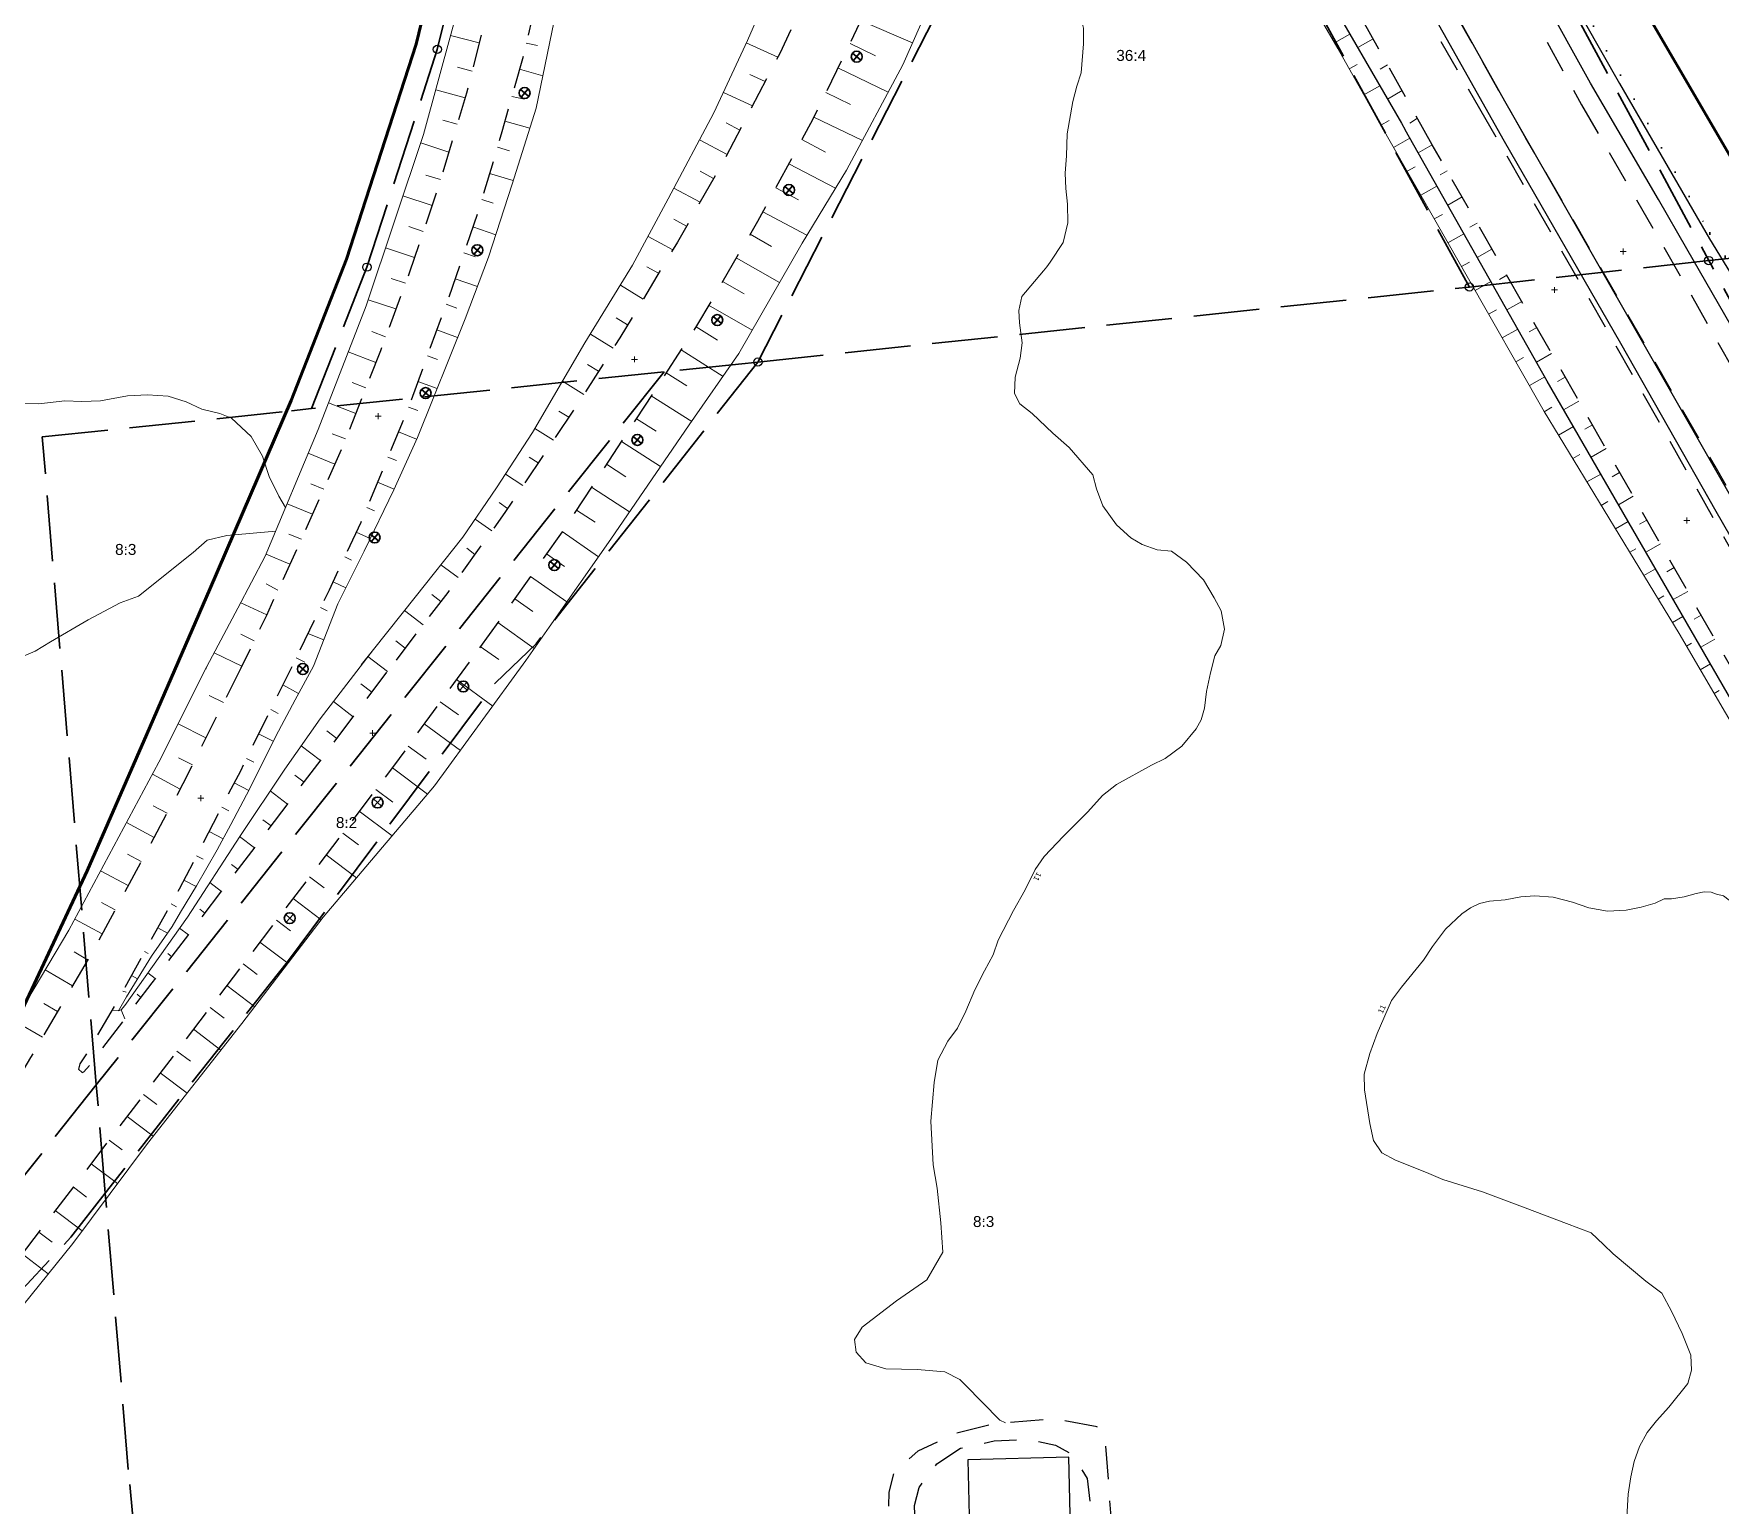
# Model space of a CAD drawing. Header units: metres. Extents: x -12 to 120691, y -61 to 6149382.
# Drawn here: x 119022.5 to 119330.3, y 6148177.6 to 6148446.3 of the extents above; entities that cross this region are included whole.
import ezdxf
from ezdxf.enums import TextEntityAlignment as Align

# ---------------------------------------------------------------- set-up
doc = ezdxf.new("R2010")
doc.units = ezdxf.units.M
for name, pattern in [('Annan_avgränsning_körbana', [10, 6, -4]), ('Annan_gräns', [0]), ('Fastighetsgräns', [16, 12, -4]), ('Heldragen__skalber__', [0]), ('Heldragen_linje', [2, 1, 1]), ('Prickad__fast_', [5, 0, -5])]:
    doc.linetypes.add(name, pattern=pattern)
doc.layers.get('0').update_dxf_attribs({"linetype": 'CONTINUOUS'})
for name, color, linetype, lineweight in [('BET.SLÄ_LINE', 9, 'Heldragen_linje', 18), ('DIKE.K_LINE', 9, 'Heldragen_linje', 25), ('DIKE.M_LINE', 9, 'Heldragen_linje', 25), ('FASTGR_LINE', 7, 'Fastighetsgräns', 35), ('HÖJDK-1_LINE', 9, 'Heldragen_linje', 18), ('KÖRBANK_LINE', 9, 'Annan_avgränsning_körbana', 25), ('KÖRBT.K_LINE', 9, 'Annan_avgränsning_körbana', 25), ('RÄTTIGR_LINE', 9, 'Annan_gräns', 70), ('SLÄNTFO_LINE', 9, 'Heldragen_linje', 18), ('SLÄNTKR_LINE', 9, 'Heldragen_linje', 18), ('STAKE_LINE', 9, 'staket', 25), ('UTHUST_LINE', 9, 'Heldragen_linje', 25), ('ÄGOSL.K_LINE', 9, 'Prickad__fast_', 60), ('ÅKER.B_LINE', 9, 'Prickad__fast_', 35)]:
    doc.layers.add(name, color=color, linetype=linetype, lineweight=lineweight)
for name, color, linetype in [('FASTID_POINT', 9, 'CONTINUOUS'), ('FREGNRT_TEXT', 9, 'CONTINUOUS'), ('GRÄ_POINT', 9, 'CONTINUOUS'), ('HPF_POINT', 7, 'CONTINUOUS'), ('HTXT1_TEXT', 9, 'CONTINUOUS'), ('STOLP.B_POINT', 9, 'CONTINUOUS')]:
    doc.layers.add(name, color=color, linetype=linetype)
doc.styles.add('ISO', font='iso.shx')
doc.styles.add('Standard_CAD', font='ARIAL.TTF', dxfattribs={"height": 0.2})
doc.linetypes.add('staket', pattern='A,15,["//",ISO,S=3,R=0,X=0,Y=-1.5],15', length=30)

# ---------------------------------------------------------------- blocks, each defined once
blk = doc.blocks.new('Rutnätspunkt_1')
at = {"color": 0, "linetype": 'Heldragen__skalber__', "lineweight": 25, "flags": 128}
for points in [[(-0.5, 0), (-0.08, 0)], [(0, 0.5), (0, 0.08)], [(0.5, 0), (0.08, 0)], [(0, -0.5), (0, -0.08)]]:
    blk.add_lwpolyline(points, dxfattribs=at)
blk = doc.blocks.new('Plus__fast_')
at = {"color": 0, "linetype": 'Heldragen__skalber__', "lineweight": 0, "flags": 128}
for points in [[(-0.0675, 0), (0.0675, 0)], [(0, -0.0675), (0, 0.0675)]]:
    blk.add_lwpolyline(points, dxfattribs=at)
blk = doc.blocks.new('Belysningsstolpe')
at = {"color": 0, "linetype": 'Heldragen__skalber__', "lineweight": 35, "flags": 128}
for points in [[(-0.38, 0.32), (0.38, -0.32)], [(-0.32, -0.38), (0.32, 0.38)]]:
    blk.add_lwpolyline(points, dxfattribs=at)
at = {"color": 0, "linetype": 'Heldragen__skalber__', "lineweight": 35}
blk.add_circle((0, 0), 0.5, dxfattribs=at)
blk = doc.blocks.new('Gränspunkt')
at = {"color": 0, "linetype": 'Heldragen__skalber__', "lineweight": 25}
blk.add_circle((0, 0), 0.5, dxfattribs=at)

msp = doc.modelspace()

# ---------------------------------------------------------------- linework, layer by layer
at = {"layer": 'BET.SLÄ_LINE', "flags": 128}
for points in [[(119173.416, 6148448.701), (119182.869, 6148444.579)], [(119103.793, 6148444.625), (119098.546, 6148445.926)], [(119259.91, 6148444.592), (119262.726, 6148446.218)], [(119112.358, 6148444.535), (119114.4, 6148444.111)], [(119158.269, 6148441.968), (119152.538, 6148444.609)], [(119171.471, 6148444.509), (119176.141, 6148442.264)], [(119266.964, 6148445.354), (119264.168, 6148443.73)], [(119102.484, 6148439.411), (119099.823, 6148440.136)], [(119111.135, 6148439.786), (119115.384, 6148438.591)], [(119169.261, 6148440.022), (119178.45, 6148435.607)], [(119262.595, 6148439.854), (119264.033, 6148440.667)], [(119269.624, 6148440.594), (119268.25, 6148439.825)], [(119155.96, 6148437.528), (119153.201, 6148438.799)], [(119265.284, 6148435.086), (119268.201, 6148436.772)], [(119101.227, 6148434.568), (119095.845, 6148436.035)], [(119109.741, 6148434.797), (119112.069, 6148434.313)], [(119153.652, 6148433.088), (119148.348, 6148435.533)], [(119167.052, 6148435.537), (119171.57, 6148433.365)], [(119272.259, 6148435.877), (119269.611, 6148434.339)], [(119099.775, 6148429.778), (119097.152, 6148430.494)], [(119108.486, 6148430.298), (119113.002, 6148429.027)], [(119164.842, 6148431.051), (119173.726, 6148426.78)], [(119268.396, 6148429.57), (119269.904, 6148430.401)], [(119275.068, 6148430.85), (119273.677, 6148429.951)], [(119151.343, 6148428.648), (119148.853, 6148429.977)], [(119270.704, 6148425.499), (119273.694, 6148427.178)], [(119098.221, 6148424.65), (119093.105, 6148426.345)], [(119107.11, 6148425.573), (119109.302, 6148424.914)], [(119149.035, 6148424.209), (119144.013, 6148426.889)], [(119162.649, 6148426.94), (119167.006, 6148424.654)], [(119277.778, 6148425.997), (119275.192, 6148424.528)], [(119146.579, 6148419.849), (119144.121, 6148421.16)], [(119160.281, 6148422.539), (119168.817, 6148418.061)], [(119273.182, 6148421.151), (119274.669, 6148421.986)], [(119280.498, 6148421.235), (119279.196, 6148420.489)], [(119096.713, 6148419.67), (119094.06, 6148420.469)], [(119105.673, 6148420.779), (119109.986, 6148419.482)], [(119144.099, 6148415.502), (119139.314, 6148418.055)], [(119157.914, 6148418.141), (119162.066, 6148415.962)], [(119275.661, 6148416.803), (119278.617, 6148418.463)], [(119095.176, 6148414.908), (119089.866, 6148416.668)], [(119104.237, 6148415.986), (119106.345, 6148415.352)], [(119283.224, 6148416.465), (119280.59, 6148414.97)], [(119141.62, 6148411.155), (119139.293, 6148412.41)], [(119155.548, 6148413.741), (119163.616, 6148409.508)], [(119278.139, 6148412.455), (119279.607, 6148413.28)], [(119285.943, 6148411.704), (119284.617, 6148410.945)], [(119093.579, 6148410.165), (119090.929, 6148411.044)], [(119102.624, 6148410.996), (119106.789, 6148409.559)], [(119139.109, 6148406.826), (119134.597, 6148409.26)], [(119153.239, 6148409.649), (119157.166, 6148407.418)], [(119280.617, 6148408.107), (119283.539, 6148409.747)], [(119091.981, 6148405.422), (119086.691, 6148407.176)], [(119100.997, 6148406.264), (119103.109, 6148405.536)], [(119288.668, 6148406.933), (119285.987, 6148405.412)], [(119136.534, 6148402.535), (119134.383, 6148403.696)], [(119150.715, 6148405.33), (119158.606, 6148400.844)], [(119283.097, 6148403.759), (119284.548, 6148404.574)], [(119090.32, 6148400.702), (119087.711, 6148401.567)], [(119099.371, 6148401.533), (119103.451, 6148400.125)], [(119133.706, 6148397.82), (119129.55, 6148400.382)], [(119148.191, 6148401.012), (119152.156, 6148398.756)], [(119285.575, 6148399.411), (119288.462, 6148401.032)], [(119291.387, 6148402.173), (119290.038, 6148401.401)], [(119088.576, 6148396.01), (119083.515, 6148397.687)], [(119097.752, 6148396.879), (119099.717, 6148396.161)], [(119145.667, 6148396.693), (119153.634, 6148392.156)], [(119294.112, 6148397.403), (119291.385, 6148395.856)], [(119130.881, 6148393.112), (119128.78, 6148394.402)], [(119288.053, 6148395.063), (119289.488, 6148395.868)], [(119086.686, 6148390.924), (119084.191, 6148391.888)], [(119096.035, 6148392.179), (119099.838, 6148390.791)], [(119128.251, 6148388.854), (119124.071, 6148391.431)], [(119143.358, 6148392.763), (119147.252, 6148390.289)], [(119290.532, 6148390.715), (119293.384, 6148392.316)], [(119296.831, 6148392.645), (119295.459, 6148391.859)], [(119084.901, 6148386.25), (119079.879, 6148388.189)], [(119094.32, 6148387.481), (119096.143, 6148386.816)], [(119140.636, 6148388.568), (119148.288, 6148383.704)], [(119293.01, 6148386.367), (119294.428, 6148387.163)], [(119299.558, 6148387.877), (119296.78, 6148386.302)], [(119125.556, 6148384.638), (119123.531, 6148385.885)], [(119137.915, 6148384.373), (119141.672, 6148381.984)], [(119083.066, 6148381.593), (119080.564, 6148382.559)], [(119092.604, 6148382.783), (119096.095, 6148381.508)], [(119122.862, 6148380.422), (119118.975, 6148382.816)], [(119295.49, 6148382.018), (119298.306, 6148383.601)], [(119302.035, 6148383.543), (119300.643, 6148382.746)], [(119081.229, 6148376.937), (119076.248, 6148378.861)], [(119090.887, 6148378.085), (119092.555, 6148377.475)], [(119135.192, 6148380.177), (119142.574, 6148375.485)], [(119298.207, 6148377.253), (119299.615, 6148378.065)], [(119304.52, 6148379.198), (119301.752, 6148377.614)], [(119120.133, 6148376.228), (119118.287, 6148377.363)], [(119132.47, 6148375.981), (119136.103, 6148373.672)], [(119307.004, 6148374.854), (119305.629, 6148374.067)], [(119079.394, 6148372.281), (119076.913, 6148373.24)], [(119089.05, 6148373.6), (119092.338, 6148372.23)], [(119117.343, 6148372.073), (119113.909, 6148374.181)], [(119129.749, 6148371.834), (119136.903, 6148367.238)], [(119300.808, 6148372.977), (119303.523, 6148374.544)], [(119077.418, 6148367.683), (119072.567, 6148369.699)], [(119087.128, 6148368.981), (119088.707, 6148368.323)], [(119114.553, 6148367.918), (119112.912, 6148368.984)], [(119303.408, 6148368.7), (119304.716, 6148369.456)], [(119309.488, 6148370.509), (119306.756, 6148368.945)], [(119111.763, 6148363.764), (119108.549, 6148365.851)], [(119127.006, 6148367.651), (119130.537, 6148365.382)], [(119306.008, 6148364.424), (119308.526, 6148365.878)], [(119311.973, 6148366.164), (119310.615, 6148365.387)], [(119075.386, 6148363.11), (119073.016, 6148364.095)], [(119085.207, 6148364.361), (119088.232, 6148363.101)], [(119124.263, 6148363.468), (119131.235, 6148358.988)], [(119073.354, 6148358.536), (119068.723, 6148360.459)], [(119083.288, 6148359.747), (119084.674, 6148359.17)], [(119108.973, 6148359.61), (119107.405, 6148360.68)], [(119308.609, 6148360.148), (119309.818, 6148360.846)], [(119314.457, 6148361.819), (119311.759, 6148360.276)], [(119106.083, 6148355.526), (119103.024, 6148357.612)], [(119121.519, 6148359.285), (119124.96, 6148357.074)], [(119311.208, 6148355.871), (119313.529, 6148357.211)], [(119316.942, 6148357.474), (119315.601, 6148356.708)], [(119071.31, 6148353.968), (119069.055, 6148354.904)], [(119081.34, 6148355.279), (119083.884, 6148354.084)], [(119118.926, 6148355.358), (119125.541, 6148350.756)], [(119069.224, 6148349.418), (119064.881, 6148351.223)], [(119079.223, 6148350.746), (119080.452, 6148350.168)], [(119102.971, 6148351.179), (119101.539, 6148352.322)], [(119116.037, 6148351.275), (119119.355, 6148348.965)], [(119313.808, 6148351.595), (119314.92, 6148352.236)], [(119319.426, 6148353.13), (119316.764, 6148351.606)], [(119099.965, 6148346.978), (119096.794, 6148349.288)], [(119113.148, 6148347.191), (119119.804, 6148342.554)], [(119316.408, 6148347.318), (119318.531, 6148348.544)], [(119321.909, 6148348.785), (119320.588, 6148348.028)], [(119067.043, 6148344.663), (119064.86, 6148345.817)], [(119077.105, 6148346.212), (119079.449, 6148345.111)], [(119324.394, 6148344.441), (119321.768, 6148342.938)], [(119064.988, 6148340.181), (119060.244, 6148342.357)], [(119074.828, 6148341.483), (119076.04, 6148340.891)], [(119093.519, 6148338.359), (119090.161, 6148340.94)], [(119096.752, 6148342.601), (119095.142, 6148343.886)], [(119110.26, 6148343.108), (119113.597, 6148340.78)], [(119319.009, 6148343.042), (119320.021, 6148343.626)], [(119107.154, 6148338.768), (119113.823, 6148334.001)], [(119321.609, 6148338.765), (119323.534, 6148339.876)], [(119326.878, 6148340.096), (119325.574, 6148339.35)], [(119062.673, 6148335.395), (119060.284, 6148336.657)], [(119072.519, 6148336.755), (119075.418, 6148335.614)], [(119090.241, 6148334.061), (119088.544, 6148335.428)], [(119324.168, 6148334.465), (119325.102, 6148335.003)], [(119329.362, 6148335.751), (119326.771, 6148334.268)], [(119060.444, 6148330.791), (119055.406, 6148333.228)], [(119070.342, 6148332.296), (119071.923, 6148331.522)], [(119087.023, 6148329.84), (119083.471, 6148332.57)], [(119103.971, 6148334.372), (119107.363, 6148331.991)], [(119326.692, 6148330.143), (119328.538, 6148331.208)], [(119067.933, 6148327.387), (119070.798, 6148325.82)], [(119084.198, 6148326.065), (119082.199, 6148327.562)], [(119099.607, 6148328.346), (119106.244, 6148323.507)], [(119329.216, 6148325.821), (119330.128, 6148326.348)], [(119057.126, 6148324.161), (119054.509, 6148325.422)], [(119065.722, 6148322.897), (119067.091, 6148322.172)], [(119080.795, 6148321.541), (119077.174, 6148324.35)], [(119096.671, 6148324.294), (119099.984, 6148321.879)], [(119053.887, 6148317.698), (119048.825, 6148320.255)], [(119093.734, 6148320.243), (119100.351, 6148315.418)], [(119063.513, 6148318.406), (119066.182, 6148317.088)], [(119074.807, 6148313.588), (119071.271, 6148316.268)], [(119077.816, 6148317.583), (119075.984, 6148318.972)], [(119051.432, 6148312.8), (119048.897, 6148314.074)], [(119061.303, 6148313.916), (119062.637, 6148313.258)], [(119090.798, 6148316.192), (119094.101, 6148313.783)], [(119049.163, 6148308.343), (119044.131, 6148311.055)], [(119071.799, 6148309.593), (119070.095, 6148310.884)], [(119087.931, 6148312.248), (119094.342, 6148307.42)], [(119059.072, 6148309.503), (119061.75, 6148308.115)], [(119068.795, 6148305.602), (119065.606, 6148308.017)], [(119084.91, 6148308.269), (119088.007, 6148305.936)], [(119046.795, 6148303.937), (119044.281, 6148305.292)], [(119056.768, 6148305.06), (119058.078, 6148304.381)], [(119081.888, 6148304.289), (119087.868, 6148299.786)], [(119044.427, 6148299.531), (119039.401, 6148302.24)], [(119065.789, 6148301.611), (119064.308, 6148302.733)], [(119054.464, 6148300.617), (119057.038, 6148299.282)], [(119062.772, 6148297.618), (119060.048, 6148299.693)], [(119078.866, 6148300.31), (119081.748, 6148298.139)], [(119042.059, 6148295.126), (119039.548, 6148296.48)], [(119052.163, 6148296.178), (119053.387, 6148295.542)], [(119075.844, 6148296.33), (119081.395, 6148292.151)], [(119039.691, 6148290.72), (119034.671, 6148293.426)], [(119049.861, 6148291.739), (119052.113, 6148290.572)], [(119059.754, 6148293.643), (119058.54, 6148294.568)], [(119072.822, 6148292.35), (119075.49, 6148290.342)], [(119056.737, 6148289.668), (119054.606, 6148291.294)], [(119037.322, 6148286.316), (119034.814, 6148287.667)], [(119047.519, 6148287.397), (119048.511, 6148286.849)], [(119053.72, 6148285.694), (119052.802, 6148286.394)], [(119069.8, 6148288.37), (119074.944, 6148284.498)], [(119034.955, 6148281.909), (119029.941, 6148284.612)], [(119045.103, 6148283.024), (119046.872, 6148282.048)], [(119050.699, 6148281.715), (119049.078, 6148282.951)], [(119066.773, 6148284.384), (119069.339, 6148282.453)], [(119063.751, 6148280.416), (119068.869, 6148276.541)], [(119032.281, 6148277.14), (119029.818, 6148278.6)], [(119042.696, 6148278.667), (119043.354, 6148278.303)], [(119047.675, 6148277.732), (119046.93, 6148278.299)], [(119060.718, 6148276.435), (119063.274, 6148274.5)], [(119029.547, 6148272.447), (119024.567, 6148275.356)], [(119040.279, 6148274.291), (119041.386, 6148273.68)], [(119044.65, 6148273.747), (119043.293, 6148274.782)], [(119038.718, 6148271.465), (119039.349, 6148271.282)], [(119041.333, 6148270.916), (119042.03, 6148270.281)], [(119057.686, 6148272.455), (119062.794, 6148268.586)], [(119026.794, 6148267.723), (119024.296, 6148269.204)], [(119036.737, 6148267.998), (119037.973, 6148267.939)], [(119038.441, 6148268.039), (119039.091, 6148266.387)], [(119054.653, 6148268.473), (119057.197, 6148266.546)], [(119024.06, 6148263.032), (119019.01, 6148265.982)], [(119051.621, 6148264.493), (119056.64, 6148260.691)], [(119048.588, 6148260.513), (119051.064, 6148258.638)], [(119045.556, 6148256.532), (119050.437, 6148252.835)], [(119042.523, 6148252.551), (119044.93, 6148250.729)], [(119039.491, 6148248.571), (119044.235, 6148244.979)], [(119036.208, 6148244.262), (119038.58, 6148242.457)], [(119032.911, 6148239.947), (119037.753, 6148236.356)], [(119029.661, 6148235.69), (119032.085, 6148233.846)], [(119026.366, 6148231.376), (119031.311, 6148227.708)], [(119023.375, 6148227.46), (119025.816, 6148225.602)], [(119020.339, 6148223.483), (119025.112, 6148219.85)]]:
    msp.add_lwpolyline(points, dxfattribs=at)
at = {"layer": 'DIKE.K_LINE', "flags": 128}
msp.add_lwpolyline([(119218.299, 6148589.881), (119219.712, 6148593.586), (119222, 6148594.024), (119224.088, 6148592.506), (119229.787, 6148581.447), (119311.973, 6148437.159), (119328.397, 6148408.811), (119337.207, 6148394.41), (119345.284, 6148381.998), (119348.842, 6148372.176), (119353.04, 6148363.948), (119361.088, 6148348.444), (119369.709, 6148332.684), (119387.137, 6148301.549), (119404.182, 6148271.466), (119420.942, 6148242.882), (119428.221, 6148230.969), (119434.831, 6148219.108), (119440.868, 6148208.878), (119447.536, 6148197.126), (119462.746, 6148171.66), (119472.862, 6148154.946), (119490.397, 6148126.093), (119506.217, 6148100.015), (119531.353, 6148059.491)], dxfattribs=at)
at = {"layer": 'DIKE.M_LINE', "flags": 128}
for points in [[(119530.268, 6148059.323), (119506.238, 6148098.676), (119477.97, 6148145.125), (119471.381, 6148155.637), (119459.736, 6148174.759), (119457.323, 6148178.73), (119445.399, 6148198.921), (119439.205, 6148209.687), (119431.965, 6148222.072), (119426.667, 6148231.311), (119424.57, 6148234.949), (119420.046, 6148242.16), (119408.624, 6148261.111), (119399.441, 6148276.783), (119390.084, 6148292.248), (119380.663, 6148308.435), (119371.775, 6148323.49), (119362.847, 6148339.124), (119353.923, 6148354.959), (119344.43, 6148371.216), (119334.626, 6148388.905), (119324.217, 6148406.987), (119319.041, 6148415.986), (119306.655, 6148437.248), (119227.329, 6148580.255), (119223.85, 6148586.78), (119221.718, 6148590.979)], [(119207.076, 6148546.316), (119212.316, 6148536.871), (119236.989, 6148492.1), (119257.247, 6148455.668), (119272.172, 6148429.921), (119272.825, 6148428.717)], [(119364.993, 6148268.257), (119335.68, 6148318.833), (119298.751, 6148382.814), (119272.825, 6148428.717)]]:
    msp.add_lwpolyline(points, dxfattribs=at)
at = {"layer": 'FASTGR_LINE', "flags": 128}
for points in [[(119235.312, 6148576.105), (119255.69, 6148538.832), (119260.788, 6148529.617), (119328.245, 6148404.852)], [(119284.548, 6148400.018), (119215.46, 6148526.681), (119192.013, 6148459.254), (119154.659, 6148386.326)], [(119096.134, 6148443.418), (119105.095, 6148480.325)], [(119083.276, 6148403.64), (119096.134, 6148443.418)], [(119328.245, 6148404.852), (119360.066, 6148408.243)], [(119073.176, 6148377.824), (119083.276, 6148403.64)], [(119328.245, 6148404.852), (119284.548, 6148400.018)], [(119387.585, 6148026.939), (119352.099, 6148360.632), (119328.245, 6148404.852)], [(119154.659, 6148386.326), (119284.548, 6148400.018)], [(119137.531, 6148384.533), (119033.871, 6148254.321)], [(119154.659, 6148386.326), (119114.148, 6148334.894), (119106.724, 6148327.758), (119068.762, 6148276.811)], [(119137.531, 6148384.533), (119073.176, 6148377.824)], [(119152.349, 6148386.054), (119137.531, 6148384.533)], [(119154.659, 6148386.326), (119152.349, 6148386.054)], [(119073.176, 6148377.824), (119069.516, 6148377.388)], [(119024.024, 6148372.648), (119069.516, 6148377.388)], [(119033.871, 6148254.321), (119024.024, 6148372.648)], [(119068.762, 6148276.811), (119050.253, 6148253.4), (119035.515, 6148234.565)], [(119033.871, 6148254.321), (118976.892, 6148182.747)], [(119035.515, 6148234.565), (119033.871, 6148254.321)], [(119035.515, 6148234.565), (119029.224, 6148226.523), (118988.736, 6148183.093)], [(119039.714, 6148184.098), (119035.515, 6148234.565)], [(119060.517, 6147962.298), (119039.714, 6148184.098)]]:
    msp.add_lwpolyline(points, dxfattribs=at)
at = {"layer": 'HÖJDK-1_LINE', "flags": 128}
for points in [[(119236.838, 6148485.54), (119235.386, 6148484.019), (119234.483, 6148483.054), (119232.715, 6148481.607), (119230.552, 6148480.734), (119228.57, 6148479.615), (119227.563, 6148479.316), (119226.389, 6148479.27), (119224.497, 6148479.791), (119222.281, 6148480.767), (119220.147, 6148481.127), (119217.076, 6148480.305), (119213.847, 6148479.089), (119211.694, 6148478.129), (119210.562, 6148477.516), (119209.702, 6148476.398), (119208.569, 6148474.673), (119207.712, 6148472.644), (119207.347, 6148471.2), (119207.319, 6148470.098), (119208.006, 6148468.122), (119209.667, 6148465.481), (119210.378, 6148463.572), (119210.411, 6148460.924), (119210.863, 6148458.311), (119211.904, 6148455.699), (119212.316, 6148453.832), (119212.985, 6148451.678), (119214.071, 6148447.27), (119214.088, 6148444.43), (119213.697, 6148439.125), (119212.865, 6148436.682), (119212.144, 6148433.875), (119211.102, 6148427.994), (119210.981, 6148423.981), (119210.75, 6148420.821), (119210.855, 6148418.031), (119211.166, 6148415.149), (119211.243, 6148411.754), (119210.369, 6148408.181), (119208.042, 6148404.567), (119207.409, 6148403.686), (119206.777, 6148402.98), (119202.829, 6148398.295), (119202.279, 6148395.728), (119202.408, 6148393.461), (119202.925, 6148389.825), (119202.551, 6148387.003), (119201.64, 6148383.542), (119201.478, 6148380.572), (119202.488, 6148378.705), (119204.721, 6148376.928), (119208.518, 6148373.319), (119211.486, 6148370.729), (119215.817, 6148365.702), (119216.494, 6148363.189), (119217.625, 6148360.049), (119220.124, 6148356.572), (119222.718, 6148354.227), (119224.785, 6148353.015), (119227.526, 6148352.056), (119230.134, 6148351.792), (119232.881, 6148349.793), (119235.998, 6148346.566), (119237.958, 6148343.276), (119239.254, 6148340.872), (119239.867, 6148337.535), (119239.141, 6148334.59), (119238.091, 6148332.654), (119237.279, 6148329.547), (119236.526, 6148326.163), (119236.163, 6148323.146), (119235.569, 6148320.989), (119234.689, 6148319.333), (119232.068, 6148316.173), (119229.015, 6148313.951), (119226.532, 6148312.729), (119220.108, 6148309.174), (119217.576, 6148307.16), (119214.881, 6148304.196), (119210.476, 6148299.737), (119206.939, 6148296.013), (119205.299, 6148293.69), (119203.473, 6148289.968), (119201.328, 6148286.152), (119198.507, 6148280.768), (119197.617, 6148278.107), (119195.998, 6148275.176), (119194.285, 6148271.671), (119192.616, 6148267.777), (119191.088, 6148264.704), (119189.343, 6148262.303), (119187.482, 6148258.859), (119186.823, 6148254.754), (119186.202, 6148247.696), (119186.653, 6148239.733), (119187.402, 6148235.48), (119188.053, 6148229.122), (119188.407, 6148223.776), (119185.475, 6148218.728), (119179.978, 6148214.909), (119173.683, 6148210.107), (119172.289, 6148207.827), (119172.579, 6148205.525), (119174.353, 6148203.555), (119177.986, 6148202.511), (119183.728, 6148202.35), (119188.755, 6148201.936), (119191.525, 6148200.57), (119192.513, 6148199.565), (119198.816, 6148193.086), (119199.843, 6148192.636)], [(119066.636, 6148355.44), (119057.731, 6148354.63), (119054.104, 6148353.791), (119051.547, 6148351.56), (119041.595, 6148343.546), (119038.212, 6148342.355), (119032.364, 6148339.26), (119025.51, 6148335.235), (119022.716, 6148333.513), (119021.005, 6148332.772), (119018.153, 6148332.508), (119013.191, 6148331.251), (119008.985, 6148328.84), (119006.527, 6148327.858), (119003.326, 6148327.404), (118999.385, 6148327.256), (118995.085, 6148328.429), (118992.113, 6148330.547), (118989.63, 6148333.339), (118987.785, 6148335.911), (118986.922, 6148338.174), (118986.416, 6148341.494), (118986.52, 6148345.501), (118986.747, 6148348.819), (118987.18, 6148351.962), (118987.045, 6148354.733), (118987.023, 6148356.889), (118987.247, 6148361.818), (118988.058, 6148365), (118989.097, 6148367.938), (118989.524, 6148371.007), (118990.032, 6148373.728), (118991.605, 6148376.357), (118994.683, 6148378.975), (118998.367, 6148380.641), (119001.845, 6148381.471), (119003.924, 6148381.853), (119007.104, 6148381.372), (119009.258, 6148381.243), (119011.903, 6148380.595), (119015.552, 6148379.421), (119019.356, 6148378.776), (119023.376, 6148378.706), (119028.114, 6148379.238), (119031.224, 6148379.146), (119034.644, 6148379.214), (119039.597, 6148380.137), (119043.242, 6148380.336), (119047.025, 6148380.083), (119050.31, 6148379.042), (119053.171, 6148377.692), (119056.434, 6148376.912), (119058.551, 6148376.071), (119062.164, 6148372.72), (119064.245, 6148369.132), (119065.419, 6148365.403), (119067.192, 6148361.835), (119068.43, 6148359.753)], [(119225.089, 6148104.999), (119228.979, 6148102.159), (119231.141, 6148099.454), (119232.988, 6148096.556), (119235.577, 6148094.554), (119239.149, 6148096.427), (119240.802, 6148100.7), (119241.041, 6148105.074), (119241.606, 6148108.302), (119242.882, 6148110.945), (119244.901, 6148112.871), (119246.818, 6148114.072), (119252.139, 6148115.981), (119255.16, 6148119.027), (119258.154, 6148121.708), (119261.086, 6148123.693), (119263.545, 6148124.397), (119267.221, 6148124.573), (119270.859, 6148124.537), (119274.064, 6148126.359), (119277.283, 6148129.084), (119279.32, 6148130.203), (119282.291, 6148131.231), (119285.703, 6148132.859), (119289.401, 6148135.783), (119293.199, 6148139.287), (119296.754, 6148142.212), (119299.263, 6148144.006), (119304.627, 6148148.354), (119306.558, 6148150.856), (119308.562, 6148153.246), (119309.595, 6148154.934), (119310.635, 6148157.947), (119312.173, 6148161.764), (119312.765, 6148165.349), (119312.728, 6148170.211), (119313.261, 6148175.405), (119313.532, 6148179.584), (119313.987, 6148182.761), (119314.601, 6148185.546), (119315.585, 6148188.312), (119317, 6148190.866), (119318.703, 6148192.967), (119320.962, 6148195.481), (119324.426, 6148199.788), (119325.117, 6148202.238), (119324.948, 6148204.975), (119323.368, 6148208.937), (119321.442, 6148213.024), (119319.659, 6148216.333), (119316.78, 6148218.487), (119310.781, 6148223.513), (119309.053, 6148225.205), (119306.751, 6148227.3), (119302.253, 6148229.021), (119294.728, 6148231.899), (119286.947, 6148234.782), (119279.718, 6148237.071), (119276.69, 6148238.365), (119271.028, 6148240.566), (119268.553, 6148241.9), (119267.041, 6148244.164), (119266.364, 6148247.311), (119265.408, 6148253.421), (119265.349, 6148256.292), (119266.361, 6148260.078), (119267.714, 6148263.738), (119270.305, 6148269.768), (119272.14, 6148272.192), (119276.167, 6148277.079), (119277.805, 6148279.595), (119280.166, 6148282.795), (119283.191, 6148285.573), (119284.729, 6148286.638), (119286.408, 6148287.485), (119288.219, 6148287.876), (119291.072, 6148288.138), (119293.91, 6148288.697), (119296.481, 6148288.837), (119299.835, 6148288.609), (119303.376, 6148287.671), (119306.363, 6148286.657), (119309.754, 6148286.068), (119313.182, 6148286.243), (119315.909, 6148286.759), (119318.452, 6148287.5), (119320.11, 6148288.303), (119321.433, 6148288.299), (119323.739, 6148288.687), (119325.974, 6148289.307), (119327.394, 6148289.591), (119328.673, 6148289.527), (119329.664, 6148289.178), (119330.917, 6148288.857), (119333.263, 6148287.112), (119335.947, 6148284.94), (119337.739, 6148283.125), (119339.156, 6148281.878), (119341.187, 6148281.08), (119343.213, 6148281.639), (119344.495, 6148283.372), (119345.365, 6148284.711), (119345.682, 6148285.868), (119345.905, 6148287.705), (119346.702, 6148289.351), (119347.858, 6148290.551), (119348.702, 6148291.67), (119348.826, 6148292.272)]]:
    msp.add_lwpolyline(points, dxfattribs=at)
at = {"layer": 'KÖRBANK_LINE', "flags": 128}
for points in [[(119215.816, 6148593.139), (119220.831, 6148583.95), (119235.565, 6148557.077), (119245.769, 6148538.905), (119257.038, 6148518.999), (119267.112, 6148501.121), (119276.958, 6148483.57), (119286.251, 6148466.857), (119294.897, 6148451.679), (119305.034, 6148433.259)], [(119294.878, 6148427.173), (119272.334, 6148466.973), (119254.146, 6148499.946), (119238.516, 6148527.896), (119221.772, 6148558.388), (119212.806, 6148574.783)], [(119211.379, 6148567.252), (119218.495, 6148554.258), (119229.985, 6148534.327), (119240.917, 6148513.827), (119254.153, 6148490.371), (119266.545, 6148467.772), (119277.628, 6148447.774), (119286.395, 6148432.638)], [(119277.778, 6148425.997), (119261.761, 6148454.668), (119241.879, 6148490.569), (119223.349, 6148523.972), (119218.318, 6148533.022), (119208.214, 6148551.65)], [(119118.694, 6148544.78), (119117.048, 6148520.633), (119114.907, 6148501.798), (119112.657, 6148488.161), (119110.277, 6148473.57), (119107.888, 6148461.098), (119104.325, 6148446.75), (119101.476, 6148435.392), (119096.114, 6148417.693), (119091.084, 6148402.76), (119085.748, 6148388.398), (119078.858, 6148370.922), (119071.769, 6148354.97), (119064.926, 6148340.046), (119060.263, 6148330.418)], [(119126.902, 6148540.789), (119125.49, 6148520.998), (119123.717, 6148504.177), (119120.949, 6148485.527), (119118.225, 6148471.058), (119114.697, 6148454.596), (119111.851, 6148442.352), (119107.939, 6148428.341), (119103.549, 6148413.688), (119098.067, 6148397.741), (119090.685, 6148377.53), (119082.154, 6148357.02), (119076.372, 6148344.645), (119069.548, 6148330.671)], [(119169.155, 6148465.068), (119158.643, 6148442.689), (119148.711, 6148423.585), (119139.949, 6148408.226), (119129.468, 6148390.757), (119121.106, 6148377.675), (119108.455, 6148358.84), (119098.027, 6148344.272), (119088.039, 6148331.173)], [(119178.342, 6148459.371), (119171.606, 6148444.783), (119164.657, 6148430.675), (119154.591, 6148411.962), (119143.475, 6148392.943), (119132.444, 6148375.942), (119119.153, 6148355.678), (119108.715, 6148340.925), (119101.929, 6148331.55)], [(119305.034, 6148433.259), (119324.814, 6148398.983), (119348.393, 6148357.067), (119368.927, 6148321.394), (119392.954, 6148280.873), (119414.513, 6148244.436), (119440.087, 6148201.324), (119464.359, 6148160.486), (119489.688, 6148117.552), (119518.273, 6148070.56), (119547.374, 6148023.883), (119565.143, 6147995.135), (119574.755, 6147979.989), (119577.112, 6147977.445), (119579.25, 6147976.353), (119582.141, 6147975.199), (119584.329, 6147974.722), (119587.788, 6147974.977), (119591.284, 6147975.651), (119597.769, 6147978.358), (119615.033, 6147987.632), (119632.175, 6147997.403), (119646.142, 6148005.026), (119661.208, 6148012.042), (119672.631, 6148016.918), (119684.883, 6148021.634), (119691.325, 6148023.757), (119693.421, 6148024.66), (119695.293, 6148026.825), (119695.466, 6148028.988), (119694.755, 6148032.508)], [(119286.395, 6148432.638), (119309.824, 6148391.916), (119333.882, 6148349.27), (119357.379, 6148308.638), (119379.719, 6148270.184), (119399.593, 6148236.153), (119422.428, 6148197.904), (119451.02, 6148149.997), (119473.39, 6148113.014), (119495.819, 6148076.003), (119523.508, 6148031.102), (119540.886, 6148002.514), (119553.83, 6147983.852)], [(119557.094, 6147986.052), (119531.576, 6148027.269), (119496.153, 6148084.92), (119463.859, 6148138.597), (119427.953, 6148198.569), (119392, 6148259.004), (119357.844, 6148317.987), (119329.413, 6148367.292), (119294.878, 6148427.173)], [(119380.014, 6148000.319), (119380.899, 6147997.42), (119381.66, 6147997.023), (119383.427, 6147997.096), (119411.769, 6147999.797), (119436.568, 6148002.793), (119465.074, 6148005.858), (119473.857, 6148005.287), (119477.679, 6148004.287), (119482.216, 6148002.685), (119487.088, 6148000.571), (119492.518, 6147997.306), (119496.388, 6147994.361), (119500.139, 6147991.005), (119504.049, 6147986.504), (119508.485, 6147980.421), (119514.134, 6147972.011), (119520.284, 6147961.825), (119525.7, 6147953.955), (119530.663, 6147947.505), (119534.53, 6147944.715), (119537.397, 6147942.963), (119541.597, 6147941.649), (119545.807, 6147941.433), (119549.474, 6147942.174), (119552.535, 6147943.98), (119554.644, 6147946.672), (119555.793, 6147950.141), (119556.176, 6147953.162), (119555.632, 6147956.683), (119554.427, 6147960.39), (119553.291, 6147962.336), (119543.682, 6147977.547), (119534.524, 6147993.021), (119506.583, 6148038.184), (119487.284, 6148069.415), (119471.2, 6148095.52), (119450.047, 6148130.788), (119428.103, 6148167.177), (119413.086, 6148192.426), (119394.993, 6148223.062), (119368.207, 6148268.629), (119333.836, 6148327.926), (119294.926, 6148395.978), (119277.778, 6148425.997)], [(119060.263, 6148330.418), (119049.681, 6148309.305), (119033.7, 6148279.574), (119021.895, 6148259.316), (119011.733, 6148242.334), (119000.943, 6148225.792), (118984.926, 6148201.628), (118973.436, 6148185.234), (118959.489, 6148166.265), (118942.303, 6148143.264), (118923.376, 6148118.544), (118904.221, 6148093.48), (118883.537, 6148066.152), (118865.826, 6148043.111), (118830.278, 6147996.152)], [(119101.929, 6148331.55), (119088.147, 6148312.533), (119066.428, 6148283.93), (119036.846, 6148245.099), (119015.035, 6148216.537), (118991.194, 6148185.344), (118973.121, 6148161.707), (118958.498, 6148142.775), (118945.014, 6148124.922), (118925.444, 6148099.087), (118906.547, 6148074.505), (118885.785, 6148047.437), (118857.881, 6148010.841), (118837.829, 6147984.596)], [(119069.548, 6148330.671), (119060.243, 6148311.762), (119048.999, 6148290.077), (119038.128, 6148270.396), (119032.234, 6148260.231), (119030.863, 6148258.205), (119030.651, 6148257.209), (119031.304, 6148256.603), (119031.606, 6148256.712), (119032.765, 6148258.009), (119044.053, 6148272.96), (119064.08, 6148299.342), (119081.155, 6148322.018), (119088.039, 6148331.173)]]:
    msp.add_lwpolyline(points, dxfattribs=at)
at = {"layer": 'KÖRBT.K_LINE', "flags": 128}
for points in [[(119223.687, 6148132.617), (119221.939, 6148149.882), (119219.313, 6148173.25), (119218.086, 6148189.796), (119216.583, 6148191.882), (119208.793, 6148193.35), (119197.866, 6148192.478), (119190.919, 6148190.714), (119183.824, 6148187.442), (119179.423, 6148183.453), (119178.569, 6148179.949), (119178.359, 6148173.189), (119178.493, 6148167.937), (119179.483, 6148144.694)], [(119189.286, 6148169.245), (119185.761, 6148170.396), (119183.472, 6148173.375), (119183.231, 6148177.522), (119184.074, 6148180.813), (119187.297, 6148185.124), (119191.649, 6148187.993), (119197.812, 6148189.324), (119203.98, 6148189.581), (119209.007, 6148188.571), (119211.996, 6148186.872), (119214.752, 6148182.492), (119215.305, 6148177.812), (119213.074, 6148176.015)]]:
    msp.add_lwpolyline(points, dxfattribs=at)
at = {"layer": 'RÄTTIGR_LINE', "flags": 128}
for points in [[(119063.683, 6149367.041), (119062.55, 6149363.024), (119059.548, 6149362.119), (119054.784, 6149359.489), (119052.218, 6149358.647), (119049.677, 6149356.444), (119047.747, 6149354.029), (119046.544, 6149351.489), (119045.392, 6149347.87), (118956.376, 6149311.718), (118958.308, 6149302.158), (118903.909, 6149284.792), (118920.899, 6149176.79), (118922.432, 6149166.898), (118965.197, 6149042.102), (118982.887, 6148998.494), (119013.974, 6148921.859), (119047.426, 6148838.38), (119063.581, 6148786.005), (119089.836, 6148693.827), (119103.678, 6148634.717), (119109.857, 6148565.579), (119106.666, 6148518.803), (119101.276, 6148481.639), (119092.247, 6148444.362), (119079.551, 6148405.096), (119069.451, 6148379.282), (119054.619, 6148344.851), (119043.099, 6148318.358), (119032.238, 6148293.393), (119019.022, 6148265.174)], [(119125.716, 6149193.23), (119131.758, 6149171.067), (119148.05, 6149123.164), (119160.086, 6149092.004), (119172.978, 6149065.196), (119186.591, 6149041.934), (119208.63, 6149010.04), (119222.842, 6148990.28), (119238.975, 6148969.508), (119257.77, 6148948.186), (119265.839, 6148935.939), (119269.598, 6148927.865), (119322.954, 6148758.457), (119325.962, 6148746.596), (119327.186, 6148736.513), (119325.218, 6148717.793), (119323.454, 6148698.962), (119320.617, 6148675.17), (119316.417, 6148633.682), (119315.073, 6148626.031), (119305.748, 6148596.291), (119297.823, 6148567.761), (119289.25, 6148539.447), (119283.659, 6148527.046), (119277.95, 6148516.938), (119455.729, 6148212.016), (119618.521, 6147953.083), (119621.501, 6147952.34), (119694.569, 6147837.716), (119847.552, 6147630.086), (119924.738, 6147493.042), (120001.647, 6147384.567), (120031.963, 6147344.267), (120125.93, 6147226.121)]]:
    msp.add_lwpolyline(points, dxfattribs=at)
at = {"layer": 'SLÄNTFO_LINE', "flags": 128}
for points in [[(119129.444, 6148536.338), (119128.144, 6148525.291), (119126.396, 6148504.945), (119125.32, 6148494.307), (119123.546, 6148480.559), (119121.274, 6148468.032), (119118.279, 6148452.536), (119114.158, 6148432.685), (119109.77, 6148418.796), (119105.462, 6148405.446), (119101.222, 6148394.225), (119092.493, 6148372.575), (119088.177, 6148362.978), (119082.764, 6148351.764), (119077.985, 6148342.172), (119073.539, 6148330.812), (119073.521, 6148330.779)], [(119106.231, 6148479.34), (119101.29, 6148455.978), (119093.617, 6148427.874), (119083.145, 6148396.581), (119074.352, 6148373.99), (119064.735, 6148350.872), (119059.72, 6148341.364), (119054.084, 6148330.733), (119053.849, 6148330.244)], [(119163.006, 6148469.877), (119158.97, 6148459.32), (119152.734, 6148445.034), (119146.632, 6148431.814), (119138.294, 6148416.136), (119131.79, 6148404.04), (119123.075, 6148389.805), (119113.5, 6148373.485), (119106.924, 6148363.347), (119100.799, 6148354.339), (119092.105, 6148343.373), (119084.47, 6148333.816), (119082.227, 6148331.016)], [(119187.679, 6148455.529), (119181.124, 6148440.606), (119170.838, 6148421.383), (119162.731, 6148408.053), (119151.172, 6148387.853), (119142.133, 6148374.85), (119127.786, 6148353.967), (119116.541, 6148337.889), (119112.308, 6148331.832)], [(119112.308, 6148331.832), (119095.634, 6148308.944), (119075.291, 6148284.953), (119060.471, 6148265.544), (119043.194, 6148243.661), (119029.587, 6148225.394), (119005.221, 6148195.205), (118974.661, 6148153.298), (118946.802, 6148115.862), (118919.248, 6148081.373), (118887.822, 6148040.162), (118862.657, 6148008.054), (118843.741, 6147984.966), (118838.638, 6147976.427)], [(119037.936, 6148267.874), (119038.441, 6148268.039), (119039.074, 6148268.824), (119050.503, 6148284.964), (119060.062, 6148299.715), (119068.274, 6148312.013), (119074.725, 6148321.172), (119084.47, 6148333.816)], [(119054.084, 6148330.733), (119045.31, 6148313.25), (119028.859, 6148282.597), (119018.724, 6148265.501), (119003.402, 6148239.5), (118979.159, 6148202.704), (118965.701, 6148183.683), (118954.048, 6148170.285), (118944.038, 6148157.547), (118927.275, 6148134.552), (118900.432, 6148098.717), (118878.918, 6148070.424), (118843.157, 6148023.149), (118826.879, 6148001.631), (118820.79, 6147993.902), (118819.791, 6147992.702)], [(119073.539, 6148330.812), (119070.155, 6148324.648), (119066.631, 6148318.001), (119061.868, 6148308.336), (119058.412, 6148301.877), (119055.958, 6148297.242), (119052.176, 6148290.675), (119049.252, 6148285.888), (119047.699, 6148283.236), (119043.935, 6148277.827), (119039.388, 6148270.427), (119037.936, 6148267.874)]]:
    msp.add_lwpolyline(points, dxfattribs=at)
at = {"layer": 'SLÄNTKR_LINE', "flags": 128}
for points in [[(119214.437, 6148527.302), (119218.128, 6148520.13), (119227.265, 6148503.715), (119234.703, 6148489.46), (119246.968, 6148466.941), (119253.487, 6148455.756), (119260.499, 6148443.569), (119269.611, 6148427.415)], [(119269.611, 6148427.415), (119298.174, 6148377.308), (119322.832, 6148336.755), (119347.786, 6148294.016), (119363.041, 6148268.409), (119364.993, 6148268.257)]]:
    msp.add_lwpolyline(points, dxfattribs=at)
at = {"layer": 'STAKE_LINE', "flags": 128}
for points in [[(119212.832, 6148574.918), (119217.893, 6148565.612), (119244.398, 6148517.527), (119265.642, 6148479.361), (119290.956, 6148434.02)], [(119211.695, 6148568.925), (119216.368, 6148560.268), (119246.06, 6148506.899), (119268.477, 6148466.511), (119290.921, 6148426.649)], [(119290.956, 6148434.02), (119331.893, 6148362.403), (119367.809, 6148300.246), (119405.565, 6148235.819), (119441.711, 6148175.039), (119477.417, 6148115.405), (119516.034, 6148052.091), (119549.923, 6147997.417), (119555.81, 6147987.355)], [(119290.921, 6148426.649), (119312.117, 6148389.755), (119329.51, 6148359.069), (119352.763, 6148318.663), (119375.071, 6148280.508), (119398.104, 6148240.838), (119419.535, 6148204.794), (119438.975, 6148172.182), (119465.412, 6148127.868), (119491.554, 6148084.824), (119517.807, 6148042.108), (119547.251, 6147994.297), (119552.932, 6147985.795)]]:
    msp.add_lwpolyline(points, dxfattribs=at)
at = {"layer": 'UTHUST_LINE', "flags": 128}
msp.add_lwpolyline([(119218.813, 6148135.02), (119218.431, 6148150.78), (119208.935, 6148150.55), (119208.323, 6148175.813), (119211.646, 6148175.894), (119211.393, 6148186.338), (119193.004, 6148185.893), (119193.253, 6148175.626), (119196.236, 6148175.698), (119196.854, 6148150.256), (119192.964, 6148150.162), (119193.351, 6148134.204), (119200.107, 6148134.367), (119199.909, 6148142.515), (119212.298, 6148142.816), (119212.49, 6148134.868), (119218.813, 6148135.02)], dxfattribs=at)
at = {"layer": 'ÄGOSL.K_LINE', "flags": 128}
msp.add_lwpolyline([(119328.449, 6148409.795), (119342.43, 6148388.348), (119347.545, 6148375.426), (119360.584, 6148350.951), (119376.485, 6148322.008), (119391.23, 6148294.868), (119403.707, 6148273.202), (119417.04, 6148249.796), (119430.756, 6148227.437), (119438.152, 6148213.975), (119450.42, 6148193.867), (119463.808, 6148169.914), (119477.107, 6148148.518), (119493.073, 6148123.251), (119506.62, 6148100.172), (119519.454, 6148078.998), (119533.466, 6148057.229), (119543.669, 6148040.746), (119554.566, 6148023.963), (119566.292, 6148003.009), (119572.159, 6147994.303), (119578.094, 6147985.336), (119581.198, 6147981.819), (119583.261, 6147980.461), (119587.155, 6147980.336), (119591.249, 6147981.472), (119598.041, 6147984.347), (119605.97, 6147988.767), (119616.546, 6147994.807), (119626.156, 6148000.211), (119635.494, 6148005.096), (119641.516, 6148007.983)], dxfattribs=at)
at = {"layer": 'ÅKER.B_LINE', "flags": 128}
msp.add_lwpolyline([(119249.362, 6148549.685), (119264.636, 6148522.935), (119275.692, 6148502.687), (119293.677, 6148473.222), (119309.494, 6148443.371), (119328.449, 6148409.795)], dxfattribs=at)

# ---------------------------------------------------------------- block references
at = {"layer": 'FASTID_POINT', "xscale": 0.1000000014901161, "yscale": 0.1000000014901161}
for p in [(119222.806, 6148442.311), (119039.249, 6148352.105), (119195.865, 6148229.38)]:
    msp.add_blockref('Rutnätspunkt_1', p, dxfattribs=at)
at = {"layer": 'FASTID_POINT', "xscale": 0.1000000012743903, "yscale": 0.1000000014901161, "rotation": 63.19534961821604}
msp.add_blockref('Rutnätspunkt_1', (119079.562, 6148302.231), dxfattribs=at)
at = {"layer": 'GRÄ_POINT', "xscale": 1.500000000076728, "yscale": 1.5, "rotation": 63.45294354166514}
for p in [(119096.134, 6148443.418), (119328.245, 6148404.852), (119083.276, 6148403.64), (119284.549, 6148400.018), (119154.659, 6148386.326)]:
    msp.add_blockref('Gränspunkt', p, dxfattribs=at)
at = {"layer": 'HPF_POINT', "xscale": 8, "yscale": 8}
for p in [(119312.6, 6148406.494), (119300.094, 6148399.483), (119132.127, 6148386.812), (119085.321, 6148376.438), (119324.233, 6148357.371), (119084.323, 6148318.582), (119052.957, 6148306.696)]:
    msp.add_blockref('Plus__fast_', p, dxfattribs=at)
at = {"layer": 'STOLP.B_POINT', "xscale": 2, "yscale": 2}
for p in [(119172.704, 6148442.08), (119112.063, 6148435.453), (119160.328, 6148417.735), (119103.444, 6148406.745), (119147.229, 6148393.988), (119093.99, 6148380.649), (119132.656, 6148372.104), (119084.685, 6148354.284), (119117.487, 6148349.25)]:
    msp.add_blockref('Belysningsstolpe', p, dxfattribs=at)
at = {"layer": 'STOLP.B_POINT', "yscale": 2}
for p, xscale, rotation in [((119071.581, 6148330.268), 2.000000000004962, 358.2283091294204), ((119100.861, 6148327.076), 2.00000000000111, 358.2283087824056), ((119085.219, 6148305.901), 1.999999999997284, 358.2277765201786), ((119069.192, 6148284.776), 1.999999999983808, 358.2277725695739)]:
    msp.add_blockref('Belysningsstolpe', p, dxfattribs=dict(at, xscale=xscale, rotation=rotation))

# ---------------------------------------------------------------- texts
at = {"layer": 'FREGNRT_TEXT', "style": 'Standard_CAD'}
for s, p in [('36:4', (119222.806, 6148442.311)), ('8:3', (119039.249, 6148352.105)), ('8:2', (119079.562, 6148302.231)), ('8:3', (119195.865, 6148229.38))]:
    msp.add_text(s, height=2, dxfattribs=at).set_placement(p, align=Align.MIDDLE_CENTER)
at = {"layer": 'HTXT1_TEXT', "style": 'Standard_CAD'}
for rotation, p in [(-118.25717, (119205.652, 6148293.277)), (64.61381, (119268.681, 6148267.257))]:
    msp.add_text('11', height=1, rotation=rotation, dxfattribs=at).set_placement(p)

doc.saveas('drawing.dxf')
